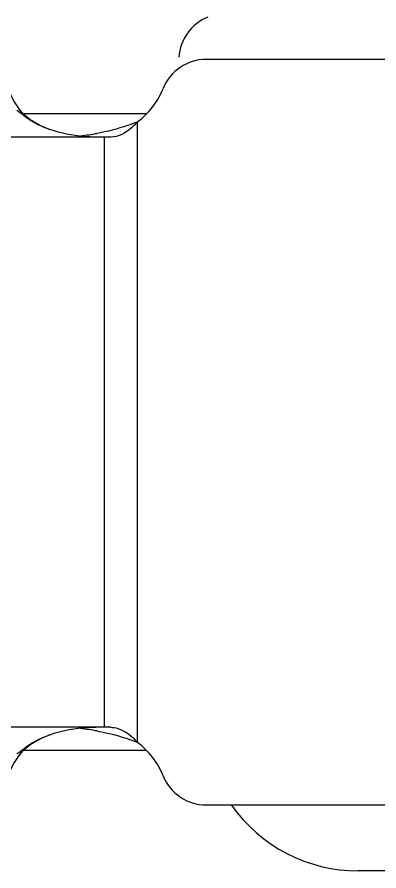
# Model space of a CAD drawing. Extents: x 1725261 to 1937680, y 860327 to 1571294.
# Drawn here: x 1848555.4 to 1848746, y 1227622 to 1228071.5 of the extents above; entities that cross this region are included whole.
import ezdxf

# ---------------------------------------------------------------- set-up
doc = ezdxf.new("R2010")
doc.units = 0
doc.header["$LTSCALE"] = 1000
doc.header["$MEASUREMENT"] = 0

msp = doc.modelspace()

# ---------------------------------------------------------------- linework, layer by layer
for p, q in [((1848998.89, 1228049.25), (1848655.1, 1228049.25)), ((1848559.12, 1228019.5), (1848556.32, 1228023.19)), ((1848623.54, 1228020.63), (1848558.64, 1228020.63)), ((1848618.63, 1228016.28), (1848618.63, 1227689.7)), ((1848604.73, 1228008.37), (1848229.75, 1228008.37)), ((1848601.28, 1228008.37), (1848601.28, 1227697.62)), ((1848604.73, 1227697.62), (1848229.75, 1227697.62)), ((1848559.12, 1227686.48), (1848556.32, 1227682.79)), ((1848623.54, 1227685.35), (1848558.65, 1227685.35)), ((1848655.1, 1227656.73), (1848998.89, 1227656.73)), ((1848964.13, 1227621.98), (1848735.16, 1227621.98))]:
    msp.add_line(p, q)
for points in [[(1848549.02, 1228040.34), (1848549.04, 1228039.9), (1848549.29, 1228038.16), (1848550.03, 1228035.24), (1848551.48, 1228031.37), (1848553.81, 1228026.89), (1848556.32, 1228023.19)], [(1848556.33, 1228023.18), (1848558.33, 1228020.89), (1848562.26, 1228017.57), (1848567.66, 1228014.38), (1848572.68, 1228012.29)], [(1848572.68, 1227693.69), (1848567.64, 1227691.6), (1848562.22, 1227688.39), (1848558.29, 1227685.05), (1848556.33, 1227682.8)], [(1848556.32, 1227682.79), (1848553.81, 1227679.1), (1848551.48, 1227674.62), (1848550.03, 1227670.74), (1848549.29, 1227667.82), (1848549.04, 1227666.09), (1848549.02, 1227665.65)]]:
    msp.add_lwpolyline(points)
for centre, radius, start, end in [((1848665.08, 1228048.81), 24.53, 112.0243, 176.3478), ((1848655.1, 1228024.72), 24.53, 90, 157.9757), ((1848594.45, 1228049.25), 40.89, 306.2515, 337.9757), ((1848539.07, 1227997.95), 29.33, 55.8113, 56.2117), ((1848575.28, 1228131.75), 123.44, 275.7509, 279.9721), ((1848575.07, 1228133.12), 124.83, 279.9557, 280.2701), ((1848575.28, 1227574.23), 123.45, 80.0279, 84.2434), ((1848575.07, 1227572.87), 124.83, 79.7299, 80.0443), ((1848594.45, 1227656.73), 40.89, 22.0243, 53.7485), ((1848539.07, 1227708.04), 29.33, 303.7883, 304.1887), ((1848655.1, 1227681.26), 24.53, 202.0243, 270), ((1848735.16, 1227703.75), 81.78, 215.2532, 270)]:
    msp.add_arc(centre, radius, start, end)
for points, knots in [([(1848559.12, 1228019.5), (1848558.81, 1228019.76), (1848557.65, 1228020.69), (1848556.45, 1228021.6), (1848555.55, 1228022.21)], [0, 0, 0, 0, 0.26918, 1, 1, 1, 1]), ([(1848572.68, 1228012.29), (1848571.3, 1228012.78), (1848566.52, 1228014.65), (1848561.97, 1228017.19), (1848559.12, 1228019.5)], [0, 0, 0, 0, 0.285604, 1, 1, 1, 1]), ([(1848618.63, 1228016.28), (1848616.97, 1228015.61), (1848610.03, 1228013.08), (1848602.83, 1228011.28), (1848597.33, 1228010.29)], [0, 0, 0, 0, 0.242689, 1, 1, 1, 1]), ([(1848618.63, 1228016.28), (1848617.71, 1228015.17), (1848614, 1228011.31), (1848608.7, 1228008.37), (1848604.73, 1228008.37)], [0, 0, 0, 0, 0.266, 1, 1, 1, 1]), ([(1848596.92, 1228008.37), (1848594.8, 1228008.37), (1848586.61, 1228008.69), (1848578.43, 1228010.28), (1848572.68, 1228012.29)], [0, 0, 0, 0, 0.257456, 1, 1, 1, 1]), ([(1848559.12, 1227686.48), (1848559.96, 1227687.16), (1848564.13, 1227690.17), (1848568.86, 1227692.35), (1848572.68, 1227693.69)], [0, 0, 0, 0, 0.210146, 1, 1, 1, 1]), ([(1848572.68, 1227693.69), (1848574.54, 1227694.34), (1848582.41, 1227696.67), (1848590.68, 1227697.62), (1848596.92, 1227697.62)], [0, 0, 0, 0, 0.239548, 1, 1, 1, 1]), ([(1848597.33, 1227695.7), (1848599.18, 1227695.36), (1848606.41, 1227693.88), (1848613.52, 1227691.75), (1848618.63, 1227689.7)], [0, 0, 0, 0, 0.255037, 1, 1, 1, 1]), ([(1848604.73, 1227697.62), (1848605.99, 1227697.62), (1848611.42, 1227696.62), (1848615.96, 1227692.91), (1848618.63, 1227689.7)], [0, 0, 0, 0, 0.231026, 1, 1, 1, 1]), ([(1848555.55, 1227683.77), (1848555.83, 1227683.97), (1848557.06, 1227684.83), (1848558.23, 1227685.76), (1848559.12, 1227686.48)], [0, 0, 0, 0, 0.231104, 1, 1, 1, 1])]:
    msp.add_open_spline(points, degree=3, knots=knots)

doc.saveas('drawing.dxf')
